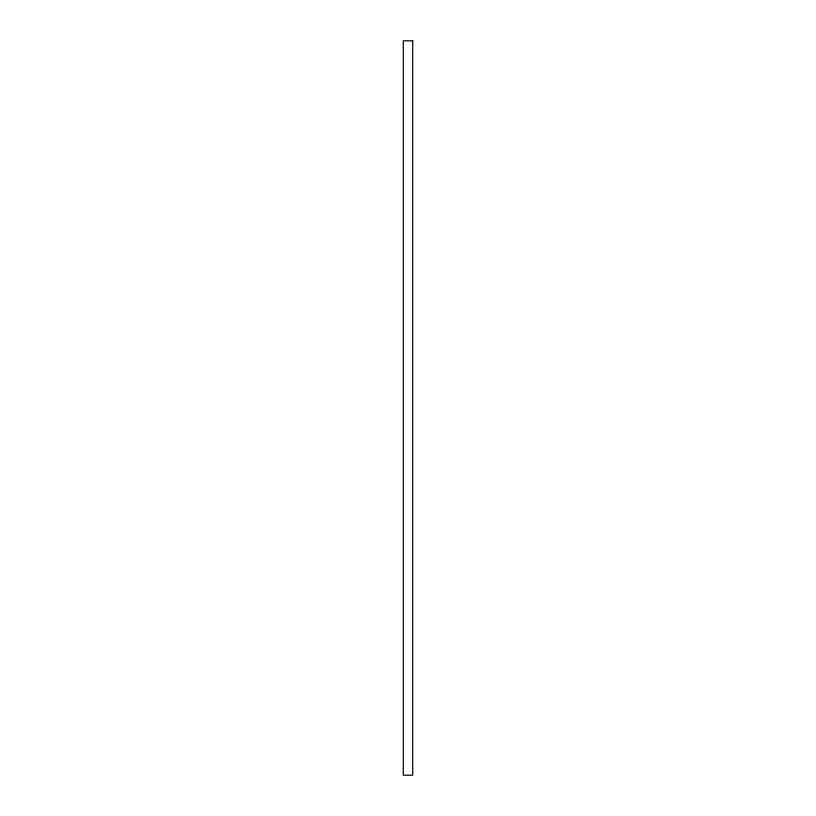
<?xml version="1.0" encoding="UTF-8"?>
<svg xmlns="http://www.w3.org/2000/svg" width="816" height="816" viewBox="0 0 816 816"><rect width="100%" height="100%" fill="white"/><g stroke="black" fill="none" stroke-linecap="round" stroke-linejoin="round"><path stroke-width="1.22" d="M412.712 40.8L403.288 40.8L403.288 775.2L412.712 775.2L412.712 40.8"/></g></svg>
